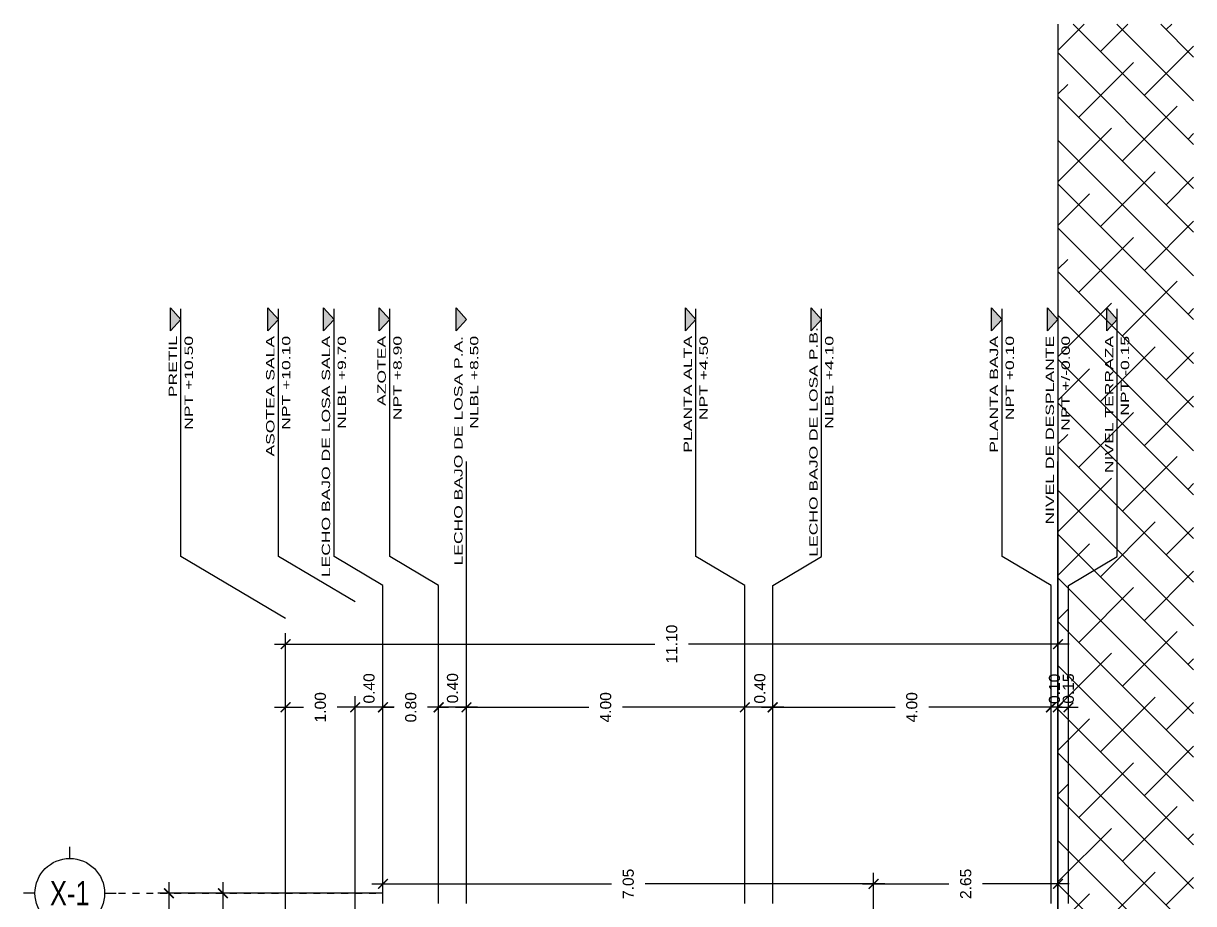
# Model space of a CAD drawing. Header units: metres. Extents: x 2618 to 2886, y 1654 to 1931.
# Drawn here: x 2796.37 to 2813.18, y 1812.88 to 1825.52 of the extents above; entities that cross this region are included whole.
import ezdxf
from ezdxf.enums import TextEntityAlignment as Align

# ---------------------------------------------------------------- set-up
doc = ezdxf.new("R2010")
doc.units = ezdxf.units.M
doc.header["$PDMODE"] = 35
doc.linetypes.add('HIDDEN', pattern=[9.525, 6.35, -3.175])
for name, color, linetype in [('A-ANNO-DIMS-0100', 2, 'Continuous'), ('A-ANNO-MATC', 8, 'HIDDEN'), ('A-ANNO-TEXT', 3, 'Continuous'), ('A-CNTR+', 1, 'HIDDEN'), ('A-ELEV0', 7, 'Continuous'), ('A-PATT+', 8, 'Continuous'), ('A-SIGN', 3, 'Continuous')]:
    doc.layers.add(name, color=color, linetype=linetype)
doc.styles.add('ACABADOS', font='arial.ttf')
doc.styles.add('AVM- OFICINAS Y BODEGA - EJES PB$0$Anot_Arial', font='arial.ttf')
doc.styles.add('SANSERIF', font='sanss___.ttf', dxfattribs={"width": 1.5, "height": 0.1})
doc.dimstyles.new('100', dxfattribs={"dimtxt": 0.16, "dimasz": 0.14, "dimexe": 0.16, "dimexo": 0.01, "dimgap": 0.16, "dimtad": 0, "dimtih": 1, "dimtoh": 1, "dimzin": 1, "dimdsep": 46, "dimtxsty": 'ACABADOS', "dimblk": 'ARCHTICK', "dimcen": 0.16, "dimdle": 0.16, "dimclrd": 1, "dimclre": 8, "dimclrt": 2, "dimadec": 1, "dimazin": 0, "dimtp": 1.2, "dimtm": 0.6, "dimtfac": 1, "dimtix": 1, "dimtmove": 2, "dimatfit": 3, "dimldrblk": 'ARCHTICK', "dimfxl": 1, "dimtolj": 1, "dimtzin": 1, "dimarcsym": 0})

# ---------------------------------------------------------------- blocks, each defined once
blk = doc.blocks.new('AVM- OFICINAS Y BODEGA - EJES PB$0$Anot_Arq_Eje_WO')
blk.add_wipeout([(0, -3), (0.29, -2.99), (0.59, -2.94), (0.87, -2.87), (1.15, -2.77), (1.41, -2.65), (1.67, -2.49), (1.9, -2.32), (2.12, -2.12), (2.32, -1.9), (2.49, -1.67), (2.65, -1.41), (2.77, -1.15), (2.87, -0.87), (2.94, -0.59), (2.99, -0.29), (3, 0), (2.99, 0.29), (2.94, 0.59), (2.87, 0.87), (2.77, 1.15), (2.65, 1.41), (2.49, 1.67), (2.32, 1.9), (2.12, 2.12), (1.9, 2.32), (1.67, 2.49), (1.41, 2.65), (1.15, 2.77), (0.87, 2.87), (0.59, 2.94), (0.29, 2.99), (0, 3), (-0.29, 2.99), (-0.59, 2.94), (-0.87, 2.87), (-1.15, 2.77), (-1.41, 2.65), (-1.67, 2.49), (-1.9, 2.32), (-2.12, 2.12), (-2.32, 1.9), (-2.49, 1.67), (-2.65, 1.41), (-2.77, 1.15), (-2.87, 0.87), (-2.94, 0.59), (-2.99, 0.29), (-3, 0), (-2.99, -0.29), (-2.94, -0.59), (-2.87, -0.87), (-2.77, -1.15), (-2.65, -1.41), (-2.49, -1.67), (-2.32, -1.9), (-2.12, -2.12), (-1.9, -2.32), (-1.67, -2.49), (-1.41, -2.65), (-1.15, -2.77), (-0.87, -2.87), (-0.59, -2.94), (-0.29, -2.99)])
at = {"color": 0, "linetype": 'Continuous'}
for p, q in [((0, 3), (0, 4)), ((-3, 0), (-4, 0)), ((3, 0), (4, 0)), ((0, -3), (0, -4))]:
    blk.add_line(p, q, dxfattribs=at)
blk.add_circle((0, 0), 3, dxfattribs=at)
at = {"color": 0, "style": 'AVM- OFICINAS Y BODEGA - EJES PB$0$Anot_Arial'}
blk.add_attdef('ID_Eje', text='', height=3, dxfattribs=at).set_placement((0, 0), align=Align.MIDDLE_CENTER)
blk = doc.blocks.new('_ArchTick')
at = {"color": 0, "linetype": 'ByBlock', "const_width": 0.15}
blk.add_lwpolyline([(-0.5, -0.5), (0.5, 0.5)], dxfattribs=at)
blk = doc.blocks.new('*D845')
at = {"layer": 'A-ANNO-DIMS-0100', "color": 1, "lineweight": -2, "transparency": 16777216}
for p, q in [((2.868, 26.172), (2.868, 25.492)), ((2.868, 24.328), (2.868, 25.008))]:
    blk.add_line(p, q, dxfattribs=at)
at = {"layer": 'A-ANNO-DIMS-0100', "color": 8, "linetype": 'HIDDEN', "lineweight": -2, "transparency": 16777216}
for p, q in [((5.157, 26.012), (2.708, 26.012)), ((5.157, 24.488), (2.708, 24.488))]:
    blk.add_line(p, q, dxfattribs=at)
at = {"layer": 'Defpoints', "color": 0, "transparency": 16777216}
for p in [(5.167, 26.012), (2.868, 24.488), (5.167, 24.488)]:
    blk.add_point(p, dxfattribs=at)
at = {"layer": 'A-ANNO-DIMS-0100', "color": 1, "lineweight": -2, "transparency": 16777216, "xscale": 0.14, "yscale": 0.14, "zscale": 0.14}
for p, rotation in [((2.868, 26.012), 90), ((2.868, 24.488), 270)]:
    blk.add_blockref('_ArchTick', p, dxfattribs=dict(at, rotation=rotation))
at = {"layer": 'A-ANNO-DIMS-0100', "color": 2, "transparency": 16777216, "insert": (2.868, 25.25), "char_height": 0.16, "attachment_point": 5, "style": 'ACABADOS'}
blk.add_mtext('\\A1;1.52', dxfattribs=at)
blk = doc.blocks.new('*D846')
at = {"layer": 'A-ANNO-DIMS-0100', "color": 1, "lineweight": -2, "transparency": 16777216}
for p, q in [((2.092, 26.172), (2.092, 13.581)), ((2.092, 0.507), (2.092, 13.098))]:
    blk.add_line(p, q, dxfattribs=at)
at = {"layer": 'A-ANNO-DIMS-0100', "color": 8, "linetype": 'HIDDEN', "lineweight": -2, "transparency": 16777216}
for p, q in [((5.158, 26.012), (1.932, 26.012)), ((3.757, 0.667), (1.932, 0.667))]:
    blk.add_line(p, q, dxfattribs=at)
at = {"layer": 'Defpoints', "color": 0, "transparency": 16777216}
for p in [(5.168, 26.012), (2.092, 0.667), (3.767, 0.667)]:
    blk.add_point(p, dxfattribs=at)
at = {"layer": 'A-ANNO-DIMS-0100', "color": 1, "lineweight": -2, "transparency": 16777216, "xscale": 0.14, "yscale": 0.14, "zscale": 0.14}
for p, rotation in [((2.092, 26.012), 90), ((2.092, 0.667), 270)]:
    blk.add_blockref('_ArchTick', p, dxfattribs=dict(at, rotation=rotation))
at = {"layer": 'A-ANNO-DIMS-0100', "color": 2, "transparency": 16777216, "insert": (2.092, 13.34), "char_height": 0.16, "attachment_point": 5, "style": 'ACABADOS'}
blk.add_mtext('\\A1;25.35', dxfattribs=at)
blk = doc.blocks.new('*D808')
at = {"layer": 'A-ANNO-DIMS-0100', "color": 1, "lineweight": -2, "transparency": 16777216}
for p, q in [((28.953, 0.318), (28.953, 0.458)), ((28.953, 0.218), (28.953, 0.318)), ((28.953, 0.218), (28.953, 0.078))]:
    blk.add_line(p, q, dxfattribs=at)
at = {"layer": 'A-ANNO-DIMS-0100', "color": 8, "linetype": 'HIDDEN', "lineweight": -2, "transparency": 16777216}
for p, q in [((28.249, 0.318), (29.113, 0.318)), ((28.249, 0.218), (29.113, 0.218))]:
    blk.add_line(p, q, dxfattribs=at)
at = {"layer": 'Defpoints', "color": 0, "transparency": 16777216}
for p in [(28.239, 0.318, 0), (28.239, 0.218), (28.953, 0.318)]:
    blk.add_point(p, dxfattribs=at)
at = {"layer": 'A-ANNO-DIMS-0100', "color": 1, "lineweight": -2, "transparency": 16777216, "xscale": 0.14, "yscale": 0.14, "zscale": 0.14}
for p, rotation in [((28.953, 0.318), 270), ((28.953, 0.218), 90)]:
    blk.add_blockref('_ArchTick', p, dxfattribs=dict(at, rotation=rotation))
at = {"layer": 'A-ANNO-DIMS-0100', "color": 2, "transparency": 16777216, "insert": (29.218, 0.268), "char_height": 0.16, "attachment_point": 5, "style": 'ACABADOS'}
blk.add_mtext('\\A1;0.10', dxfattribs=at)
blk = doc.blocks.new('*D809')
at = {"layer": 'A-ANNO-DIMS-0100', "color": 1, "lineweight": -2, "transparency": 16777216}
for p, q in [((28.953, 4.478), (28.953, 2.56)), ((28.953, 0.158), (28.953, 2.076))]:
    blk.add_line(p, q, dxfattribs=at)
at = {"layer": 'A-ANNO-DIMS-0100', "color": 8, "linetype": 'HIDDEN', "lineweight": -2, "transparency": 16777216}
for p, q in [((28.249, 4.318), (29.113, 4.318)), ((28.249, 0.318), (29.113, 0.318))]:
    blk.add_line(p, q, dxfattribs=at)
at = {"layer": 'Defpoints', "color": 0, "transparency": 16777216}
for p in [(28.239, 4.318), (28.953, 4.318), (28.239, 0.318, 0)]:
    blk.add_point(p, dxfattribs=at)
at = {"layer": 'A-ANNO-DIMS-0100', "color": 1, "lineweight": -2, "transparency": 16777216, "xscale": 0.14, "yscale": 0.14, "zscale": 0.14}
for p, rotation in [((28.953, 4.318), 90), ((28.953, 0.318), 270)]:
    blk.add_blockref('_ArchTick', p, dxfattribs=dict(at, rotation=rotation))
at = {"layer": 'A-ANNO-DIMS-0100', "color": 2, "transparency": 16777216, "insert": (28.953, 2.318), "char_height": 0.16, "attachment_point": 5, "style": 'ACABADOS'}
blk.add_mtext('\\A1;4.00', dxfattribs=at)
blk = doc.blocks.new('*D810')
at = {"layer": 'A-ANNO-DIMS-0100', "color": 1, "lineweight": -2, "transparency": 16777216}
blk.add_line((28.953, 4.158), (28.953, 4.878), dxfattribs=at)
at = {"layer": 'A-ANNO-DIMS-0100', "color": 8, "linetype": 'HIDDEN', "lineweight": -2, "transparency": 16777216}
for p, q in [((28.249, 4.718), (29.113, 4.718)), ((28.249, 4.318), (29.113, 4.318))]:
    blk.add_line(p, q, dxfattribs=at)
at = {"layer": 'Defpoints', "color": 0, "transparency": 16777216}
for p in [(28.239, 4.718), (28.953, 4.718), (28.239, 4.318)]:
    blk.add_point(p, dxfattribs=at)
at = {"layer": 'A-ANNO-DIMS-0100', "color": 1, "lineweight": -2, "transparency": 16777216, "xscale": 0.14, "yscale": 0.14, "zscale": 0.14}
for p, rotation in [((28.953, 4.718), 90), ((28.953, 4.318), 270)]:
    blk.add_blockref('_ArchTick', p, dxfattribs=dict(at, rotation=rotation))
at = {"layer": 'A-ANNO-DIMS-0100', "color": 2, "transparency": 16777216, "insert": (29.224, 4.502), "char_height": 0.16, "attachment_point": 5, "style": 'ACABADOS'}
blk.add_mtext('\\A1;0.40', dxfattribs=at)
blk = doc.blocks.new('*D811')
at = {"layer": 'A-ANNO-DIMS-0100', "color": 1, "lineweight": -2, "transparency": 16777216}
for p, q in [((28.953, 8.878), (28.953, 6.96)), ((28.953, 4.558), (28.953, 6.476))]:
    blk.add_line(p, q, dxfattribs=at)
at = {"layer": 'A-ANNO-DIMS-0100', "color": 8, "linetype": 'HIDDEN', "lineweight": -2, "transparency": 16777216}
for p, q in [((28.249, 8.718), (29.113, 8.718)), ((28.249, 4.718), (29.113, 4.718))]:
    blk.add_line(p, q, dxfattribs=at)
at = {"layer": 'Defpoints', "color": 0, "transparency": 16777216}
for p in [(28.239, 8.718, 0), (28.953, 8.718), (28.239, 4.718)]:
    blk.add_point(p, dxfattribs=at)
at = {"layer": 'A-ANNO-DIMS-0100', "color": 1, "lineweight": -2, "transparency": 16777216, "xscale": 0.14, "yscale": 0.14, "zscale": 0.14}
for p, rotation in [((28.953, 8.718), 90), ((28.953, 4.718), 270)]:
    blk.add_blockref('_ArchTick', p, dxfattribs=dict(at, rotation=rotation))
at = {"layer": 'A-ANNO-DIMS-0100', "color": 2, "transparency": 16777216, "insert": (28.953, 6.718), "char_height": 0.16, "attachment_point": 5, "style": 'ACABADOS'}
blk.add_mtext('\\A1;4.00', dxfattribs=at)
blk = doc.blocks.new('*D812')
at = {"layer": 'A-ANNO-DIMS-0100', "color": 1, "lineweight": -2, "transparency": 16777216}
blk.add_line((28.953, 8.558, 0), (28.953, 9.278, 0), dxfattribs=at)
at = {"layer": 'A-ANNO-DIMS-0100', "color": 8, "linetype": 'HIDDEN', "lineweight": -2, "transparency": 16777216}
for p, q in [((28.249, 9.118, 0), (29.113, 9.118, 0)), ((28.249, 8.718, 0), (29.113, 8.718, 0))]:
    blk.add_line(p, q, dxfattribs=at)
at = {"layer": 'Defpoints', "color": 0, "transparency": 16777216}
for p in [(28.239, 9.118, 0), (28.953, 9.118, 0), (28.239, 8.718, 0)]:
    blk.add_point(p, dxfattribs=at)
at = {"layer": 'A-ANNO-DIMS-0100', "color": 1, "lineweight": -2, "transparency": 16777216, "xscale": 0.14, "yscale": 0.14, "zscale": 0.14}
for p, rotation in [((28.953, 9.118, 0), 90), ((28.953, 8.718, 0), 270)]:
    blk.add_blockref('_ArchTick', p, dxfattribs=dict(at, rotation=rotation))
at = {"layer": 'A-ANNO-DIMS-0100', "color": 2, "transparency": 16777216, "insert": (29.227, 8.918, 0), "char_height": 0.16, "attachment_point": 5, "style": 'ACABADOS'}
blk.add_mtext('\\A1;0.40', dxfattribs=at)
blk = doc.blocks.new('*D813')
at = {"layer": 'A-ANNO-DIMS-0100', "color": 1, "lineweight": -2, "transparency": 16777216}
for p, q in [((28.953, 9.918, 0), (28.953, 10.058, 0)), ((28.953, 9.918, 0), (28.953, 9.76, 0)), ((28.953, 9.118, 0), (28.953, 9.276, 0)), ((28.953, 9.118, 0), (28.953, 8.978, 0))]:
    blk.add_line(p, q, dxfattribs=at)
at = {"layer": 'A-ANNO-DIMS-0100', "color": 8, "linetype": 'HIDDEN', "lineweight": -2, "transparency": 16777216}
for p, q in [((28.249, 9.918, 0), (29.113, 9.918, 0)), ((28.249, 9.118, 0), (29.113, 9.118, 0))]:
    blk.add_line(p, q, dxfattribs=at)
at = {"layer": 'Defpoints', "color": 0, "transparency": 16777216}
for p in [(28.239, 9.918, 0), (28.953, 9.918, 0), (28.239, 9.118, 0)]:
    blk.add_point(p, dxfattribs=at)
at = {"layer": 'A-ANNO-DIMS-0100', "color": 1, "lineweight": -2, "transparency": 16777216, "xscale": 0.14, "yscale": 0.14, "zscale": 0.14}
for p, rotation in [((28.953, 9.918, 0), 270), ((28.953, 9.118, 0), 90)]:
    blk.add_blockref('_ArchTick', p, dxfattribs=dict(at, rotation=rotation))
at = {"layer": 'A-ANNO-DIMS-0100', "color": 2, "transparency": 16777216, "insert": (28.953, 9.518, 0), "char_height": 0.16, "attachment_point": 5, "style": 'ACABADOS'}
blk.add_mtext('\\A1;0.80', dxfattribs=at)
blk = doc.blocks.new('*D814')
at = {"layer": 'A-ANNO-DIMS-0100', "color": 1, "lineweight": -2, "transparency": 16777216}
blk.add_line((28.953, 9.758, 0), (28.953, 10.478, 0), dxfattribs=at)
at = {"layer": 'A-ANNO-DIMS-0100', "color": 8, "linetype": 'HIDDEN', "lineweight": -2, "transparency": 16777216}
for p, q in [((28.249, 10.318, 0), (29.113, 10.318, 0)), ((28.249, 9.918, 0), (29.113, 9.918, 0))]:
    blk.add_line(p, q, dxfattribs=at)
at = {"layer": 'Defpoints', "color": 0, "transparency": 16777216}
for p in [(28.239, 10.318, 0), (28.953, 10.318, 0), (28.239, 9.918, 0)]:
    blk.add_point(p, dxfattribs=at)
at = {"layer": 'A-ANNO-DIMS-0100', "color": 1, "lineweight": -2, "transparency": 16777216, "xscale": 0.14, "yscale": 0.14, "zscale": 0.14}
for p, rotation in [((28.953, 10.318, 0), 90), ((28.953, 9.918, 0), 270)]:
    blk.add_blockref('_ArchTick', p, dxfattribs=dict(at, rotation=rotation))
at = {"layer": 'A-ANNO-DIMS-0100', "color": 2, "transparency": 16777216, "insert": (29.225, 10.118, 0), "char_height": 0.16, "attachment_point": 5, "style": 'ACABADOS'}
blk.add_mtext('\\A1;0.40', dxfattribs=at)
blk = doc.blocks.new('*D815')
at = {"layer": 'A-ANNO-DIMS-0100', "color": 1, "lineweight": -2, "transparency": 16777216}
for p, q in [((28.953, 11.478, 0), (28.953, 11.06, 0)), ((28.953, 10.158, 0), (28.953, 10.576, 0))]:
    blk.add_line(p, q, dxfattribs=at)
at = {"layer": 'A-ANNO-DIMS-0100', "color": 8, "linetype": 'HIDDEN', "lineweight": -2, "transparency": 16777216}
for p, q in [((28.249, 11.318, 0), (29.113, 11.318, 0)), ((28.249, 10.318, 0), (29.113, 10.318, 0))]:
    blk.add_line(p, q, dxfattribs=at)
at = {"layer": 'Defpoints', "color": 0, "transparency": 16777216}
for p in [(28.239, 11.318, 0), (28.953, 11.318, 0), (28.239, 10.318, 0)]:
    blk.add_point(p, dxfattribs=at)
at = {"layer": 'A-ANNO-DIMS-0100', "color": 1, "lineweight": -2, "transparency": 16777216, "xscale": 0.14, "yscale": 0.14, "zscale": 0.14}
for p, rotation in [((28.953, 11.318, 0), 90), ((28.953, 10.318, 0), 270)]:
    blk.add_blockref('_ArchTick', p, dxfattribs=dict(at, rotation=rotation))
at = {"layer": 'A-ANNO-DIMS-0100', "color": 2, "transparency": 16777216, "insert": (28.953, 10.818, 0), "char_height": 0.16, "attachment_point": 5, "style": 'ACABADOS'}
blk.add_mtext('\\A1;1.00', dxfattribs=at)
blk = doc.blocks.new('*D816')
at = {"layer": 'A-ANNO-DIMS-0100', "color": 1, "lineweight": -2, "transparency": 16777216}
for p, q in [((29.86, 11.478), (29.86, 6.01)), ((29.86, 0.058), (29.86, 5.526))]:
    blk.add_line(p, q, dxfattribs=at)
at = {"layer": 'A-ANNO-DIMS-0100', "color": 8, "linetype": 'HIDDEN', "lineweight": -2, "transparency": 16777216}
for p, q in [((28.249, 11.318), (30.02, 11.318)), ((28.249, 0.218), (30.02, 0.218))]:
    blk.add_line(p, q, dxfattribs=at)
at = {"layer": 'Defpoints', "color": 0, "transparency": 16777216}
for p in [(28.239, 11.318, 0), (29.86, 11.318), (28.239, 0.218)]:
    blk.add_point(p, dxfattribs=at)
at = {"layer": 'A-ANNO-DIMS-0100', "color": 1, "lineweight": -2, "transparency": 16777216, "xscale": 0.14, "yscale": 0.14, "zscale": 0.14}
for p, rotation in [((29.86, 11.318), 90), ((29.86, 0.218), 270)]:
    blk.add_blockref('_ArchTick', p, dxfattribs=dict(at, rotation=rotation))
at = {"layer": 'A-ANNO-DIMS-0100', "color": 2, "transparency": 16777216, "insert": (29.86, 5.768), "char_height": 0.16, "attachment_point": 5, "style": 'ACABADOS'}
blk.add_mtext('\\A1;11.10', dxfattribs=at)
blk = doc.blocks.new('*D817')
at = {"color": 1, "lineweight": -2, "transparency": 16777216}
for p, q in [((28.953, 0.218), (28.953, 0.358)), ((28.953, 0.218), (28.953, 0.068)), ((28.953, 0.068), (28.953, -0.072))]:
    blk.add_line(p, q, dxfattribs=at)
at = {"color": 8, "linetype": 'HIDDEN', "lineweight": -2, "transparency": 16777216}
for p, q in [((28.249, 0.218), (29.113, 0.218)), ((28.249, 0.068), (29.113, 0.068))]:
    blk.add_line(p, q, dxfattribs=at)
at = {"layer": 'Defpoints', "color": 0, "transparency": 16777216}
for p in [(28.239, 0.218), (28.239, 0.068, 0), (28.953, 0.068)]:
    blk.add_point(p, dxfattribs=at)
at = {"color": 1, "lineweight": -2, "transparency": 16777216, "xscale": 0.14, "yscale": 0.14, "zscale": 0.14}
for p, rotation in [((28.953, 0.218), 270), ((28.953, 0.068), 90)]:
    blk.add_blockref('_ArchTick', p, dxfattribs=dict(at, rotation=rotation))
at = {"color": 2, "transparency": 16777216, "insert": (29.222, 0.068), "char_height": 0.16, "attachment_point": 5, "style": 'ACABADOS'}
blk.add_mtext('\\A1;0.15', dxfattribs=at)
blk = doc.blocks.new('*D663')
at = {"layer": 'A-ANNO-DIMS-0100', "color": 8, "linetype": 'HIDDEN', "lineweight": -2, "transparency": 16777216}
for p, q in [((2808.584, 1812.75), (2808.584, 1813.324)), ((2811.234, 1812.76), (2811.234, 1813.324))]:
    blk.add_line(p, q, dxfattribs=at)
at = {"layer": 'A-ANNO-DIMS-0100', "color": 32, "lineweight": -2, "transparency": 16777216}
for p, q in [((2808.424, 1813.164), (2809.667, 1813.164)), ((2811.394, 1813.164), (2810.15, 1813.164))]:
    blk.add_line(p, q, dxfattribs=at)
at = {"layer": 'Defpoints', "color": 0, "transparency": 16777216}
for p in [(2808.584, 1813.164), (2808.584, 1812.74), (2811.234, 1812.75, 0)]:
    blk.add_point(p, dxfattribs=at)
at = {"layer": 'A-ANNO-DIMS-0100', "color": 32, "lineweight": -2, "transparency": 16777216, "xscale": 0.14, "yscale": 0.14, "zscale": 0.14, "rotation": 180}
blk.add_blockref('_ArchTick', (2808.584, 1813.164), dxfattribs=at)
at = {"layer": 'A-ANNO-DIMS-0100', "color": 32, "lineweight": -2, "transparency": 16777216, "xscale": 0.14, "yscale": 0.14, "zscale": 0.14}
blk.add_blockref('_ArchTick', (2811.234, 1813.164), dxfattribs=at)
at = {"layer": 'A-ANNO-DIMS-0100', "transparency": 16777216, "insert": (2809.909, 1813.164), "char_height": 0.16, "attachment_point": 5, "rotation": 90, "style": 'ACABADOS'}
blk.add_mtext('\\A1;2.65', dxfattribs=at)
blk = doc.blocks.new('*D681')
at = {"layer": 'A-ANNO-DIMS-0100', "color": 8, "linetype": 'HIDDEN', "lineweight": -2, "transparency": 16777216}
for p, q in [((2801.534, 1812.891), (2801.534, 1813.324)), ((2808.584, 1812.75), (2808.584, 1813.324))]:
    blk.add_line(p, q, dxfattribs=at)
at = {"layer": 'A-ANNO-DIMS-0100', "color": 32, "lineweight": -2, "transparency": 16777216}
for p, q in [((2801.374, 1813.164), (2804.817, 1813.164)), ((2808.744, 1813.164), (2805.3, 1813.164))]:
    blk.add_line(p, q, dxfattribs=at)
at = {"layer": 'Defpoints', "color": 0, "transparency": 16777216}
for p in [(2801.534, 1813.164), (2801.534, 1812.881, 0), (2808.584, 1812.74)]:
    blk.add_point(p, dxfattribs=at)
at = {"layer": 'A-ANNO-DIMS-0100', "color": 32, "lineweight": -2, "transparency": 16777216, "xscale": 0.14, "yscale": 0.14, "zscale": 0.14, "rotation": 180}
blk.add_blockref('_ArchTick', (2801.534, 1813.164), dxfattribs=at)
at = {"layer": 'A-ANNO-DIMS-0100', "color": 32, "lineweight": -2, "transparency": 16777216, "xscale": 0.14, "yscale": 0.14, "zscale": 0.14}
blk.add_blockref('_ArchTick', (2808.584, 1813.164), dxfattribs=at)
at = {"layer": 'A-ANNO-DIMS-0100', "transparency": 16777216, "insert": (2805.059, 1813.164), "char_height": 0.16, "attachment_point": 5, "rotation": 90, "style": 'ACABADOS'}
blk.add_mtext('\\A1;7.05', dxfattribs=at)
blk = doc.blocks.new('A$Cd9a9f3ad')
at = {"layer": 'A-CNTR+', "color": 1, "linetype": 'HIDDEN', "ltscale": 0.01}
blk.add_line((1.167, 26.012), (5.168, 26.012), dxfattribs=at)
at = {"layer": 'A-ANNO-DIMS-0100'}
for base, p1, p2, picture, middle in [((2.0922, 0.6667), (5.1676, 26.0124), (3.7675, 0.6667), '*D846', (2.0922, 13.3395)), ((2.868, 24.488), (5.167, 26.012), (5.167, 24.488), '*D845', (2.868, 25.25))]:
    dim = blk.add_linear_dim(base=base, p1=p1, p2=p2, angle=90, dimstyle='100', dxfattribs=at)
    dim.commit()
    dim.dimension.update_dxf_attribs({"geometry": picture, "text_midpoint": middle})
at = {"layer": 'A-CNTR+'}
ref = blk.add_blockref('AVM- OFICINAS Y BODEGA - EJES PB$0$Anot_Arq_Eje_WO', (0.667, 26.012), dxfattribs=dict(at, xscale=0.1666666666666667, yscale=0.1666666666666667, zscale=0.1666666666666667))
ref.add_attrib('ID_Eje', 'X-1', dxfattribs={"layer": '0', "color": 0, "height": 0.35, "style": 'AVM- OFICINAS Y BODEGA - EJES PB$0$Anot_Arial', "width": 0.75}).set_placement((0.667, 26.012), align=Align.MIDDLE_CENTER)
blk = doc.blocks.new('*U807')
at = {"layer": 'A-SIGN'}
for points in [[(34.525, 12.821), (34.359, 12.971), (34.69, 12.971)], [(34.525, 11.421), (34.359, 11.571), (34.69, 11.571)], [(34.525, 10.621), (34.359, 10.771), (34.69, 10.771)], [(34.525, 9.821), (34.359, 9.971), (34.69, 9.971)], [(34.525, 8.718), (34.359, 8.868), (34.69, 8.868)], [(34.525, 5.421), (34.359, 5.571), (34.69, 5.571)], [(34.525, 3.615), (34.359, 3.766), (34.69, 3.766)], [(34.525, 1.021), (34.359, 1.171), (34.69, 1.171)], [(34.525, 0.218), (34.359, 0.369), (34.69, 0.369)], [(34.525, -0.634), (34.359, -0.484), (34.69, -0.484)]]:
    blk.add_hatch(color=256, dxfattribs=at).paths.add_polyline_path(points)
at = {"layer": 'A-ANNO-MATC'}
for p, q in [((26.133, 8.718, 0), (34.681, 8.718, 0)), ((26.133, 0.218), (34.681, 0.218, 0))]:
    blk.add_line(p, q, dxfattribs=at)
at = {"layer": 'A-ANNO-MATC', "elevation": 0}
for points in [[(13.011, 11.318), (30.229, 11.318), (31.119, 12.821), (34.677, 12.821)], [(13.011, 10.318), (30.466, 10.318), (31.119, 11.421), (34.677, 11.421)], [(26.133, 9.918), (30.703, 9.918), (31.119, 10.621), (34.677, 10.621)], [(26.133, 9.118), (30.703, 9.118), (31.119, 9.821), (34.677, 9.821)], [(26.133, 0.318), (30.703, 0.318), (31.119, 1.021), (34.677, 1.021)], [(26.133, 0.069), (30.703, 0.068), (31.119, -0.634), (34.677, -0.634)]]:
    blk.add_lwpolyline(points, dxfattribs=at)
at = {"layer": 'A-ANNO-MATC'}
for points in [[(26.133, 4.718), (30.703, 4.718), (31.119, 5.421), (34.677, 5.421)], [(26.133, 4.318), (30.703, 4.318), (31.119, 3.615), (34.677, 3.615)]]:
    blk.add_lwpolyline(points, dxfattribs=at)
at = {"layer": 'A-SIGN', "elevation": 0}
for points in [[(34.525, 12.821), (34.359, 12.971), (34.69, 12.971)], [(34.525, 11.421), (34.359, 11.571), (34.69, 11.571)], [(34.525, 10.621), (34.359, 10.771), (34.69, 10.771)], [(34.525, 9.821), (34.359, 9.971), (34.69, 9.971)], [(34.525, 8.718), (34.359, 8.868), (34.69, 8.868)], [(34.525, 5.421), (34.359, 5.571), (34.69, 5.571)], [(34.525, 3.615), (34.359, 3.766), (34.69, 3.766)], [(34.525, 1.021), (34.359, 1.171), (34.69, 1.171)], [(34.525, 0.218), (34.359, 0.369), (34.69, 0.369)], [(34.525, -0.634), (34.359, -0.484), (34.69, -0.484)]]:
    blk.add_lwpolyline(points, close=True, dxfattribs=at)
at = {"layer": 'A-ANNO-TEXT', "char_height": 0.12, "attachment_point": 2, "style": 'SANSERIF'}
for s, insert, width in [('\\pxqr;PRETIL', (33.033, 12.998, 0), 2.50936), ('\\pxqr;NPT +10.50', (33.033, 12.77, 0), 2.50936), ('\\pxqr;ASOTEA SALA', (33.033, 11.598, 0), 2.50936), ('\\pxqr;NPT +10.10', (33.033, 11.37, 0), 2.50936), ('\\pxqr;LECHO BAJO DE LOSA SALA', (32.574, 10.798, 0), 3.42732), ('\\pxqr;NLBL +9.70', (33.033, 10.57, 0), 2.50936), ('\\pxqr;AZOTEA', (33.033, 9.998, 0), 2.50936), ('\\pxqr;NPT +8.90', (33.033, 9.77, 0), 2.50936), ('\\pxqr;LECHO BAJO DE LOSA P.A.', (32.574, 8.895, 0), 3.42732), ('\\pxqr;NLBL +8.50', (33.033, 8.668, 0), 2.50936), ('\\pxqr;PLANTA ALTA', (33.033, 5.598), 2.50936), ('\\pxqr;NPT +4.50', (33.033, 5.37, 0), 2.50936), ('LECHO BAJO DE LOSA P.B.', (32.765, 3.792, 0), 3.42732), ('\\pxqr;NLBL +4.10', (33.033, 3.565, 0), 2.50936), ('\\pxqr;PLANTA BAJA', (33.033, 1.198, 0), 2.50936), ('\\pxqr;NPT +0.10 ', (33.033, 0.971, 0), 2.50936), ('\\pxqr;NIVEL DE DESPLANTE', (32.667, 0.395, 0), 3.24266), ('\\pxqr;NPT +/-0.00 ', (33.033, 0.168, 0), 2.50936), ('\\pxqr;NIVEL TERRAZA', (33.033, -0.458, 0), 2.50936), ('\\pxqr;NPT -0.15', (33.033, -0.685, 0), 2.50936)]:
    blk.add_mtext(s, dxfattribs=dict(at, insert=insert, width=width))
dim = blk.add_linear_dim(base=(28.953, 0.068), p1=(28.239, 0.218), p2=(28.239, 0.068, 0), angle=90, dimstyle='100')
dim.commit()
dim.dimension.update_dxf_attribs({"geometry": '*D817', "text_midpoint": (29.222, 0.068), "dimtype": 160})
at = {"layer": 'A-ANNO-DIMS-0100'}
for base, p1, p2, picture, middle in [((28.953, 11.318, 0), (28.239, 10.318, 0), (28.239, 11.318, 0), '*D815', (28.953, 10.818, 0)), ((28.953, 10.318, 0), (28.239, 9.918, 0), (28.239, 10.318, 0), '*D814', (29.225, 10.118, 0)), ((28.953, 9.118, 0), (28.239, 8.718, 0), (28.239, 9.118, 0), '*D812', (29.227, 8.918, 0)), ((28.953, 4.718), (28.239, 4.318), (28.239, 4.718), '*D810', (29.224, 4.502)), ((28.953, 0.318), (28.239, 0.218), (28.239, 0.318, 0), '*D808', (29.218, 0.268))]:
    dim = blk.add_linear_dim(base=base, p1=p1, p2=p2, angle=90, dimstyle='100', dxfattribs=at)
    dim.commit()
    dim.dimension.update_dxf_attribs({"geometry": picture, "text_midpoint": middle, "dimtype": 160})
for base, p1, p2, picture, middle in [((29.86, 11.318), (28.239, 0.218), (28.239, 11.318, 0), '*D816', (29.86, 5.768)), ((28.953, 9.918, 0), (28.239, 9.118, 0), (28.239, 9.918, 0), '*D813', (28.953, 9.518, 0)), ((28.953, 8.718), (28.239, 4.718), (28.239, 8.718, 0), '*D811', (28.953, 6.718)), ((28.953, 4.318), (28.239, 0.318, 0), (28.239, 4.318), '*D809', (28.953, 2.318))]:
    dim = blk.add_linear_dim(base=base, p1=p1, p2=p2, angle=90, dimstyle='100', dxfattribs=at)
    dim.commit()
    dim.dimension.update_dxf_attribs({"geometry": picture, "text_midpoint": middle})

msp = doc.modelspace()

# ---------------------------------------------------------------- hatches: boundary and pattern name
at = {"layer": 'A-PATT+', "transparency": 33554513}
h = msp.add_hatch(dxfattribs=at)
h.set_pattern_fill('ANSI38', color=256, scale=0.14, angle=270, style=0)
h.set_pattern_definition([(315, (4549.0317, -901.5113), (0.314308964, 0.314308964), []), (45, (4549.0317, -901.5113), (0.314308964, 0.94292689), [1.11125, -0.66675])])
h.paths.add_polyline_path([(2813.183, 1825.513), (2811.234, 1825.513), (2811.234, 1789.178), (2811.384, 1789.178), (2811.384, 1786.93), (2811.383, 1786.93), (2811.383, 1784.465), (2811.383, 1775.685), (2813.183, 1775.685)])

# ---------------------------------------------------------------- linework, layer by layer
at = {"layer": 'A-ELEV0', "lineweight": 5, "const_width": 0.02, "elevation": 0}
msp.add_lwpolyline([(2811.234, 1825.513), (2811.234, 1789.178), (2811.384, 1789.178), (2811.383, 1783.29), (2811.383, 1783.29), (2811.383, 1775.686)], dxfattribs=at)

# ---------------------------------------------------------------- block references
at = {"layer": 'A-CNTR+', "color": 1, "linetype": 'HIDDEN', "ltscale": 0.01}
msp.add_blockref('A$Cd9a9f3ad', (2796.366, 1787.017), dxfattribs=at)

# ---------------------------------------------------------------- dimensions: what is measured, and where the dimension line sits
at = {"layer": 'A-ANNO-DIMS-0100', "color": 32, "true_color": 0xcc6600}
dim = msp.add_linear_dim(base=(2808.584, 1813.164), p1=(2811.234, 1812.75, 0), p2=(2808.584, 1812.74), dimstyle='100', override={"dimclrd": 32, "dimclrt": 256}, dxfattribs=at)
dim.commit()
dim.dimension.update_dxf_attribs({"geometry": '*D663', "text_midpoint": (2809.909, 1813.164), "text_rotation": 90})

# ---------------------------------------------------------------- next in the draw order: block references
at = {"layer": 'A-ANNO-DIMS-0100', "color": 32, "true_color": 0xcc6600, "rotation": 90}
msp.add_blockref('*U807', (2811.452, 1786.747, 0), dxfattribs=at)

# ---------------------------------------------------------------- next in the draw order: dimensions: what is measured, and where the dimension line sits
at = {"layer": 'A-ANNO-DIMS-0100', "color": 32, "true_color": 0xcc6600}
dim = msp.add_linear_dim(base=(2801.534, 1813.164), p1=(2808.584, 1812.74), p2=(2801.534, 1812.881, 0), dimstyle='100', override={"dimclrd": 32, "dimclrt": 256}, dxfattribs=at)
dim.commit()
dim.dimension.update_dxf_attribs({"geometry": '*D681', "text_midpoint": (2805.059, 1813.164), "text_rotation": 90})

doc.saveas('drawing.dxf')
